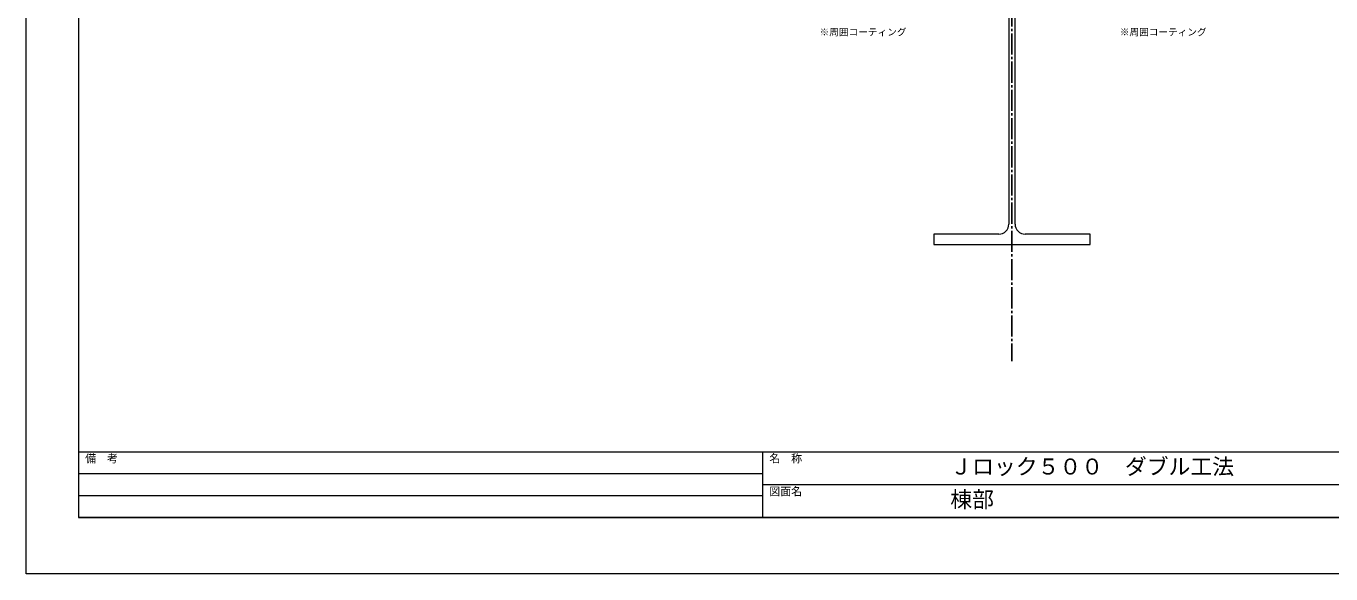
# Model space of a CAD drawing. Units: millimetres at full size, sheet at 1:3; details may follow other scales. Extents: x -1263 to 1258, y -891 to 1034.
# Drawn here: x -1262 to 406, y -891 to -192 of the extents above; entities that cross this region are included whole.
import ezdxf
from ezdxf.enums import TextEntityAlignment as Align

# ---------------------------------------------------------------- set-up
doc = ezdxf.new("R2010")
doc.units = ezdxf.units.MM
doc.header["$LTSCALE"] = 3
doc.linetypes.add('CHAIN2', pattern=[12, 9, -1, 1, -1])
for name, color, linetype, lineweight in [('0-0_補助1', 4, 'Continuous', 5), ('0-4_寸法線1', 5, 'Continuous', 25), ('0-6_名称1', 5, 'Continuous', 25), ('4-5_C鋼1', 2, 'Continuous', 18), ('5-B_枠2', 4, 'Continuous', 5)]:
    doc.layers.add(name, color=color, linetype=linetype, lineweight=lineweight)
doc.styles.add('Arial', font='')
doc.styles.add('ＭＳ ゴシック', font='')
doc.styles.get('Arial').set_extended_font_data('Arial')
doc.styles.get('ＭＳ ゴシック').set_extended_font_data('MS Gothic')

msp = doc.modelspace()

# ---------------------------------------------------------------- linework, layer by layer
at = {"layer": '0-0_補助1'}
for p, q in [((-1194.647, -735), (1191.647, -735)), ((-320.3, -735), (-320.3, -819)), ((-1194.647, -763), (-320.3, -763)), ((-320.3, -777), (651.647, -777)), ((-1194.647, -791), (-320.3, -791)), ((-1194.647, -819), (1191.647, -819)), ((1191.647, -819), (-1194.647, -819))]:
    msp.add_line(p, q, dxfattribs=at)
msp.add_lwpolyline([(1191.647, 819), (-1194.647, 819), (-1194.647, -819)], dxfattribs=at)
at = {"layer": '0-4_寸法線1', "linetype": 'CHAIN2'}
msp.add_line((-1.5, 699), (-1.5, -619.534), dxfattribs=at)
at = {"layer": '4-5_C鋼1'}
for p, q in [((-5.5, -96.316), (-5.5, -444.316)), ((2.5, -444.316), (2.5, -96.316))]:
    msp.add_line(p, q, dxfattribs=at)
for points in [[(-101.5, -470.316), (98.5, -470.316), (98.5, -457.316), (15.5, -457.316)], [(-18.5, -457.316), (-101.5, -457.316), (-101.5, -470.316)]]:
    msp.add_lwpolyline(points, dxfattribs=at)
for centre, start, end in [((-18.5, -444.316), 270, 0), ((15.5, -444.316), 180, 270)]:
    msp.add_arc(centre, 13, start, end, dxfattribs=at)
at = {"layer": '5-B_枠2'}
msp.add_lwpolyline([(-1261.5, 891), (1258.5, 891), (1258.5, -891), (-1261.5, -891)], close=True, dxfattribs=at)

# ---------------------------------------------------------------- texts
at = {"layer": '0-0_補助1', "style": 'Arial'}
for s, height, p in [('備\u3000考', 10.23, (-1185.974, -751.913)), ('名\u3000称', 10.23, (-311.626, -751.913)), ('Ｊロック５００\u3000ダブル工法', 20.45, (-80.326, -770.295)), ('図面名', 10.23, (-311.626, -793.913)), ('棟部', 20.45, (-80.326, -812.295))]:
    msp.add_text(s, height=height, dxfattribs=at).set_placement(p, align=Align.BOTTOM_LEFT)
at = {"layer": '0-6_名称1', "style": 'ＭＳ ゴシック'}
for p in [(-247.317, -206.355), (136.317, -206.355)]:
    msp.add_text('※周囲コーティング', height=8.798, dxfattribs=at).set_placement(p, align=Align.BOTTOM_LEFT)

doc.saveas('drawing.dxf')
